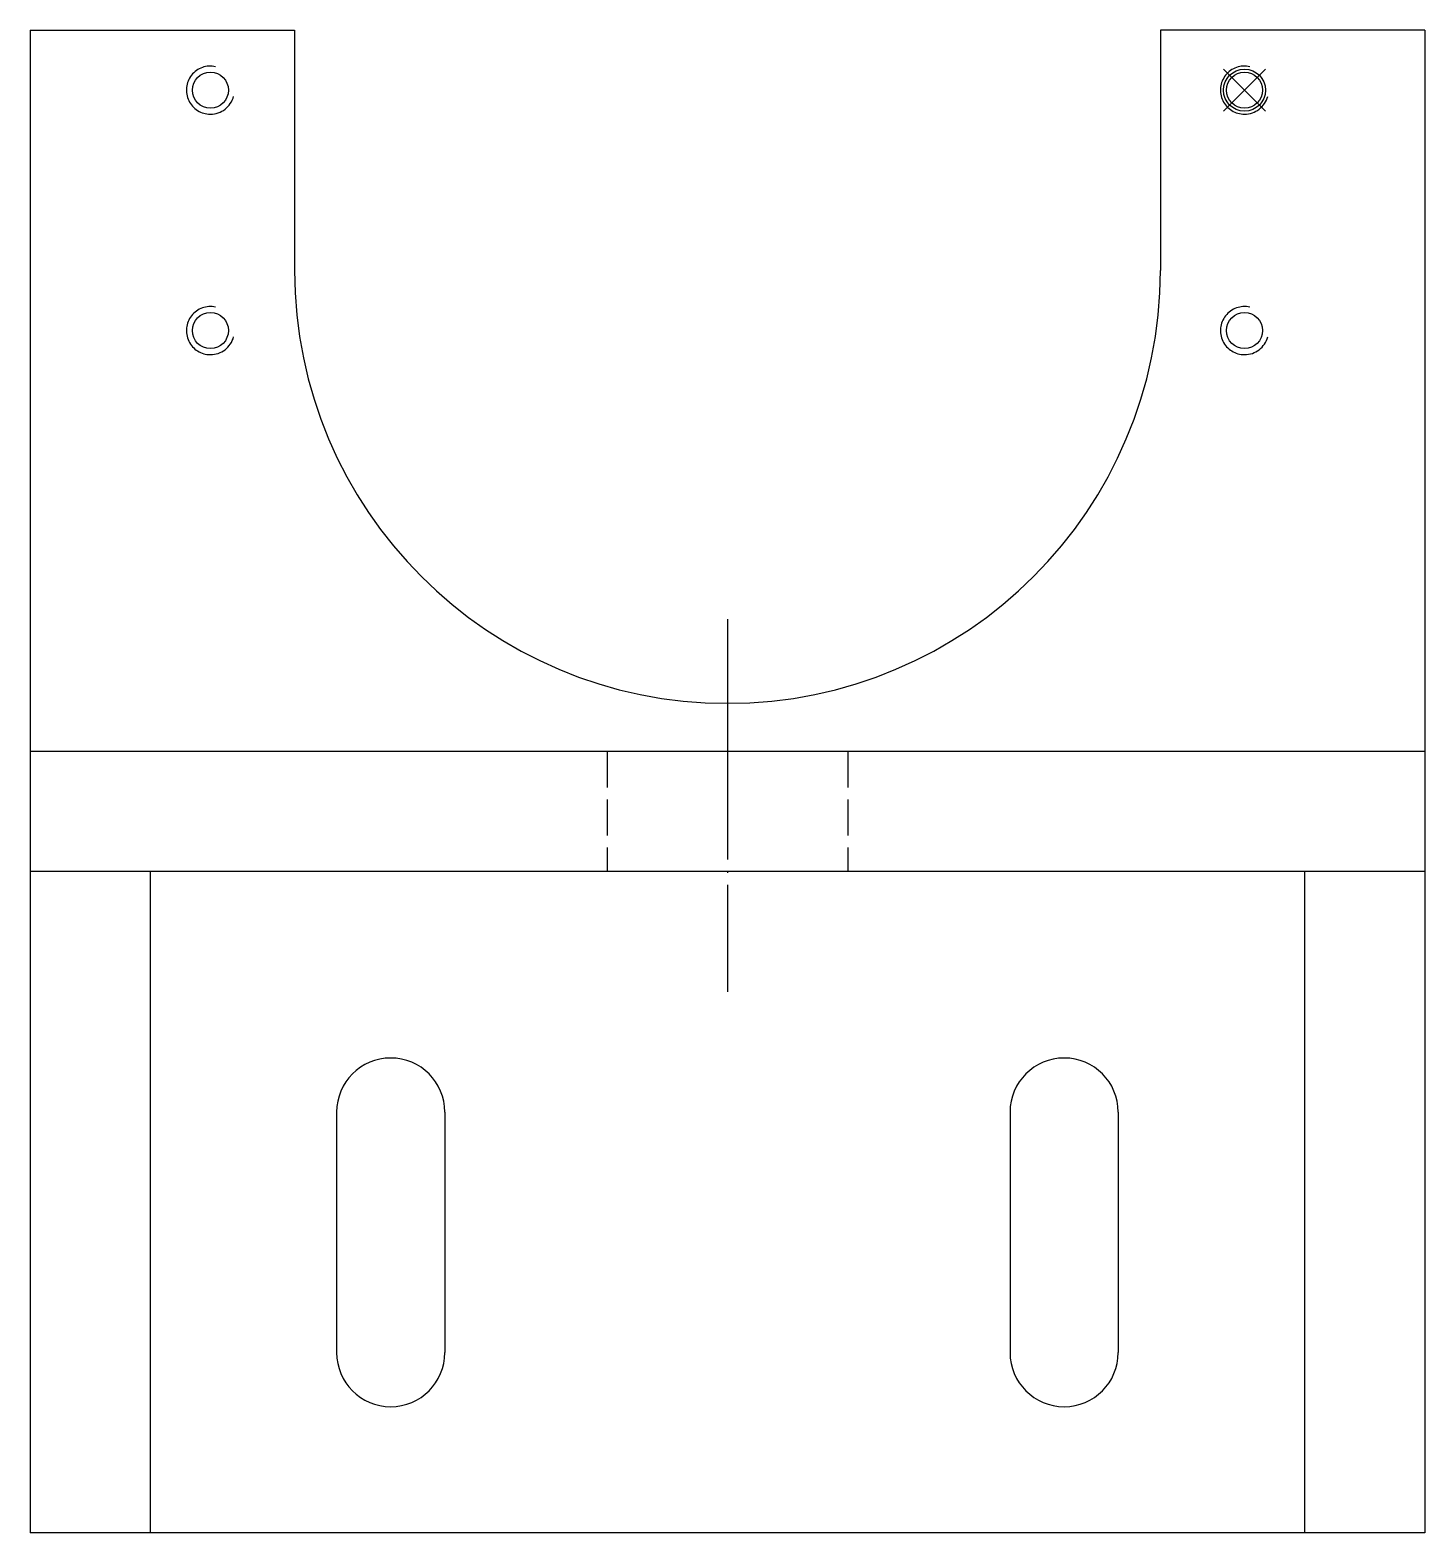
# Model space of a CAD drawing. Extents: x 51 to 167, y 309 to 434.
import ezdxf

# ---------------------------------------------------------------- set-up
doc = ezdxf.new("R2010")
doc.units = 0
doc.header["$MEASUREMENT"] = 0
for name, pattern in [('CENTER', [22, 20, -1, 0, -1]), ('DASHED', [4, 3, -1]), ('THIN', [200000, 200000, 0])]:
    doc.linetypes.add(name, pattern=pattern)
doc.layers.get('0').update_dxf_attribs({"linetype": 'CONTINUOUS'})
doc.layers.add('$PARTREF_BOM', color=7, linetype='CONTINUOUS')
doc.styles.get("Standard").update_dxf_attribs({"font": 'txt.shx', "bigfont": 'chineset.shx'})

# ---------------------------------------------------------------- blocks, each defined once
blk = doc.blocks.new('PARTREF')
at = {"layer": '$PARTREF_BOM', "color": 2}
for p, q in [((-1.75, -1.75), (1.75, 1.75)), ((-1.75, 1.75), (1.75, -1.75))]:
    blk.add_line(p, q, dxfattribs=at)
blk.add_circle((0, 0), 1.75, dxfattribs=at)
at = {"layer": '$PARTREF_BOM', "color": 2, "flags": 1}
for tag, p in [('TAG5', (-16.09, -4.95)), ('TAG10', (-5.65, -5)), ('TAG15', (5.59, -4.74)), ('TAG14', (5.59, -8.74)), ('TAG4', (-16.09, -8.95)), ('TAG9', (-5.65, -9)), ('TAG3', (-16.09, -12.95)), ('TAG8', (-5.65, -13)), ('TAG13', (5.59, -12.74)), ('TAG2', (-16.09, -16.95)), ('TAG7', (-5.65, -17)), ('TAG12', (5.59, -16.74)), ('TAG1', (-16.09, -20.95)), ('TAG6', (-5.65, -21)), ('TAG11', (5.59, -20.74))]:
    blk.add_attdef(tag, p, '', height=2.5, dxfattribs=at)

msp = doc.modelspace()

# ---------------------------------------------------------------- linework, layer by layer
at = {"color": 7, "linetype": 'CONTINUOUS'}
for p, q in [((50.92, 433.56), (72.92, 433.56)), ((50.92, 433.56), (50.92, 308.56)), ((72.92, 433.56), (72.92, 413.56)), ((166.92, 433.56), (144.92, 433.56)), ((144.92, 433.56), (144.92, 413.56)), ((166.92, 433.56), (166.92, 308.56)), ((166.92, 373.56), (50.92, 373.56)), ((166.92, 363.56), (50.92, 363.56)), ((60.92, 363.56), (60.92, 308.56)), ((156.92, 363.56), (156.92, 308.56)), ((76.42, 343.56), (76.42, 323.56)), ((85.42, 343.56), (85.42, 323.56)), ((132.42, 343.56), (132.42, 323.56)), ((141.42, 343.56), (141.42, 323.56)), ((166.92, 308.56), (50.92, 308.56))]:
    msp.add_line(p, q, dxfattribs=at)
at = {"color": 1, "linetype": 'CENTER'}
msp.add_line((108.92, 384.56), (108.92, 353.56), dxfattribs=at)
at = {"color": 3, "linetype": 'DASHED'}
for p, q in [((98.92, 373.56), (98.92, 363.56)), ((118.92, 373.56), (118.92, 363.56))]:
    msp.add_line(p, q, dxfattribs=at)
at = {"color": 7, "linetype": 'CONTINUOUS'}
for centre in [(65.92, 428.56), (151.92, 428.56), (65.92, 408.56), (151.92, 408.56)]:
    msp.add_circle(centre, 1.5, dxfattribs=at)
at = {"color": 4, "linetype": 'THIN'}
for centre, start, end in [((65.92, 428.56), 77.4382, 270), ((151.92, 428.56), 77.4382, 270), ((65.92, 428.56), 270, 345.0099), ((151.92, 428.56), 270, 345.0099), ((65.92, 408.56), 77.4382, 270), ((151.92, 408.56), 77.4382, 270), ((65.92, 408.56), 270, 345.0099), ((151.92, 408.56), 270, 345.0099)]:
    msp.add_arc(centre, 2, start, end, dxfattribs=at)
at = {"color": 7, "linetype": 'CONTINUOUS'}
for centre, radius, start, end in [((108.92, 413.56), 36, 180, 0), ((80.92, 343.56), 4.5, 0, 180), ((136.92, 343.56), 4.5, 0, 180), ((80.92, 323.56), 4.5, 180, 0), ((136.92, 323.56), 4.5, 180, 0)]:
    msp.add_arc(centre, radius, start, end, dxfattribs=at)

# ---------------------------------------------------------------- block references
at = {"color": 7}
msp.add_blockref('PARTREF', (151.92, 428.56), dxfattribs=at)

doc.saveas('drawing.dxf')
